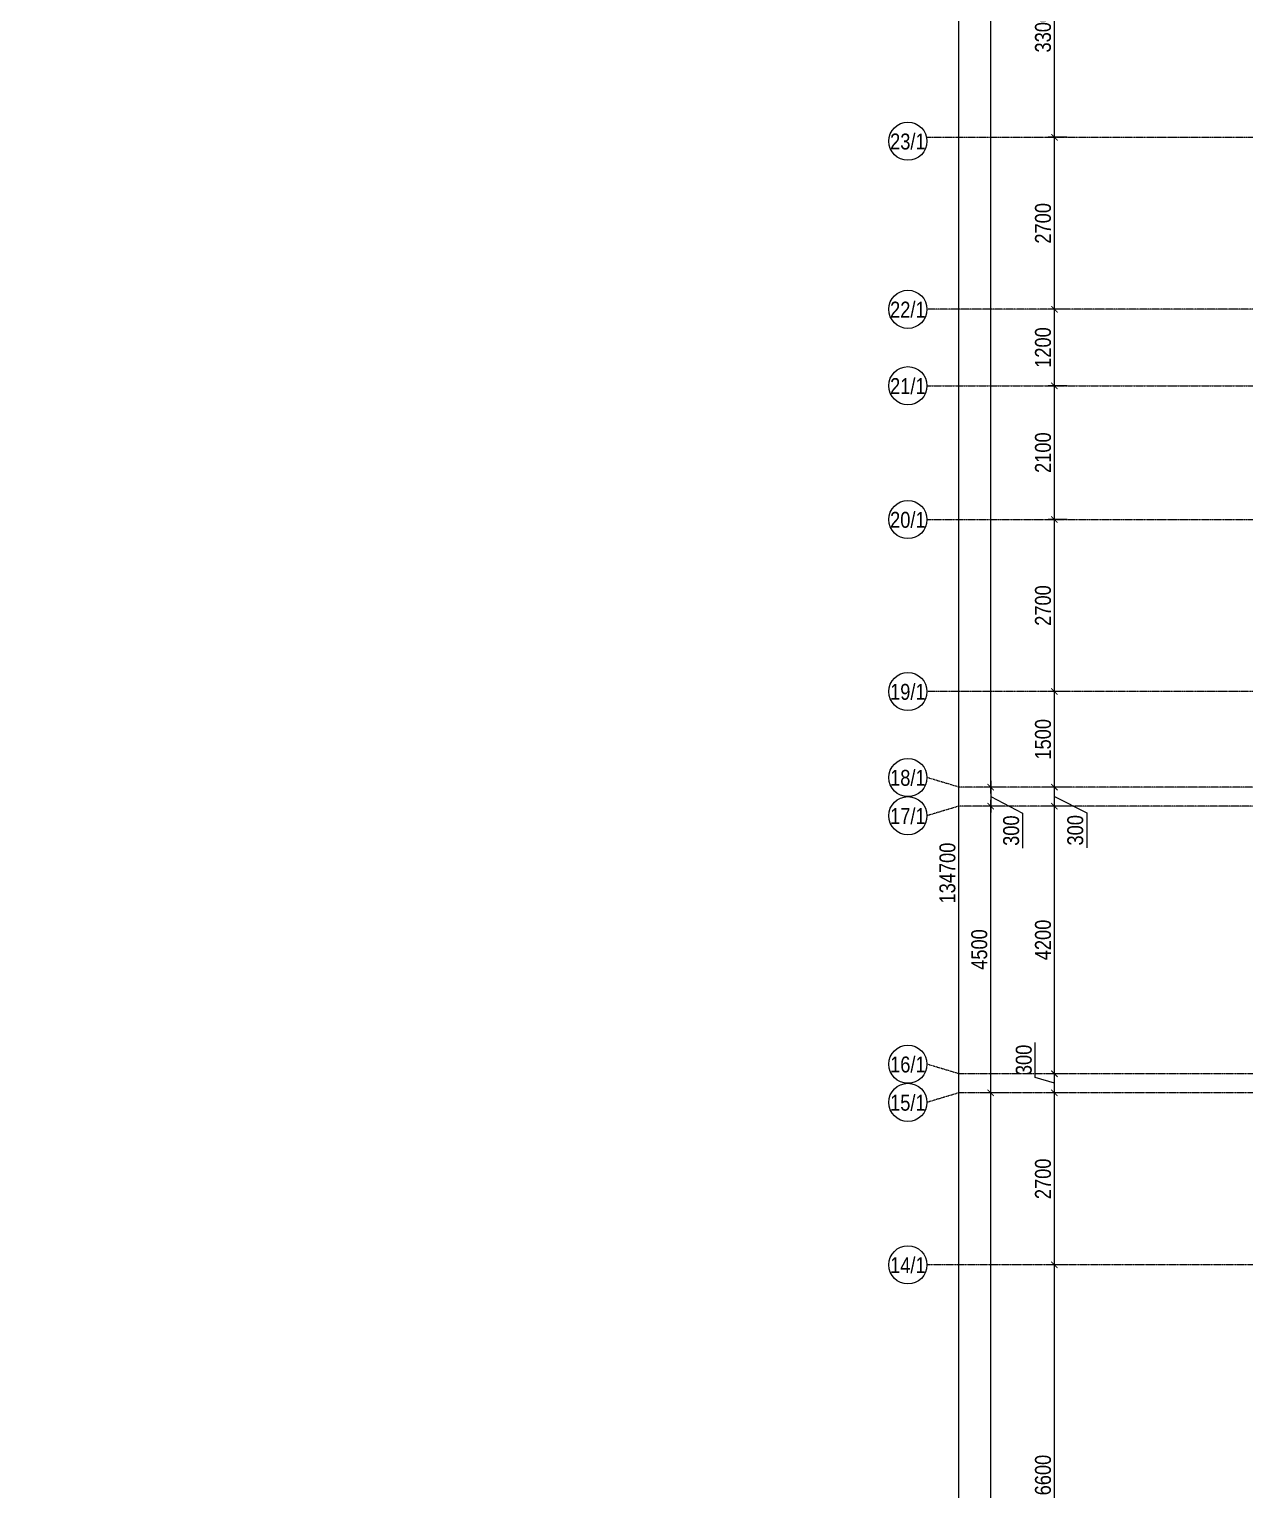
# Model space of a CAD drawing. Header units: millimetres. Extents: x -328335 to 1460319, y -208171 to 164069.
# Drawn here: x -20044 to -967, y 57669 to 80597 of the extents above; entities that cross this region are included whole.
import ezdxf
from ezdxf import colors
from ezdxf.entities.mleader import LeaderData, LeaderLine
from ezdxf.enums import TextEntityAlignment as Align
from ezdxf.math import Vec2, Vec3

# ---------------------------------------------------------------- set-up
doc = ezdxf.new("R2010")
doc.units = ezdxf.units.MM
doc.header["$LTSCALE"] = 0.5
doc.linetypes.add('CENTER', pattern=[50.8, 31.75, -6.35, 6.35, -6.35])
doc.layers.get('Defpoints').update_dxf_attribs({"color": 140})
doc.layers.add('АЦ_Выноски', color=7, linetype='Continuous', lineweight=5)
doc.layers.add('РД_Оси_размер', color=8, linetype='Continuous', lineweight=0)
doc.layers.add('РД_Оси_100', color=7, linetype='Continuous', lineweight=0, true_color=0x525252)
doc.styles.add('style1', font='ARIALN.TTF')
doc.styles.add('ккк', font='isocpeur.ttf', dxfattribs={"width": 0.85, "oblique": 15})
doc.dimstyles.new('Dim100_ареал', dxfattribs={"dimscale": 100, "dimtxt": 2.5, "dimasz": 1, "dimexe": 1, "dimexo": 1, "dimgap": 0.5, "dimtad": 1, "dimzin": 12, "dimdsep": 46, "dimtxsty": 'style1', "dimblk": 'ARCHTICK', "dimcen": 1, "dimdle": 1, "dimaunit": 1, "dimadec": 0, "dimazin": 3, "dimtfac": 1, "dimtmove": 1, "dimatfit": 3, "dimldrblk": 'OPEN30', "dimfxl": 2, "dimfxlon": 1, "dimtolj": 1, "dimtzin": 0, "dimlwd": 5, "dimlwe": 5, "dimarcsym": 0})

# ---------------------------------------------------------------- blocks, each defined once
blk = doc.blocks.new('A-iden')
at = {"linetype": 'Continuous', "lineweight": 5}
blk.add_circle((0, -4), 3, dxfattribs=at)
at = {"color": 0, "linetype": 'Continuous', "lineweight": 20, "style": 'ккк', "width": 0.85}
blk.add_attdef('ID', text='', height=4, dxfattribs=at).set_placement((0.31, -3.85), align=Align.MIDDLE_CENTER)
blk = doc.blocks.new('_ArchTick')
at = {"color": 0, "linetype": 'ByBlock', "const_width": 0.15}
blk.add_lwpolyline([(-0.5, -0.5), (0.5, 0.5)], dxfattribs=at)
blk = doc.blocks.new('*D215')
at = {"layer": 'Defpoints', "color": 0, "transparency": 16777216}
for p in [(-5455, 134700), (-2955, 134700), (-2955, 0)]:
    blk.add_point(p, dxfattribs=at)
at = {"layer": 'РД_Оси_размер', "color": 0, "lineweight": 5, "transparency": 16777216}
for p, q in [((-5255, 134700), (-5555, 134700)), ((-5455, -100), (-5455, 134800)), ((-5255, 0), (-5555, 0))]:
    blk.add_line(p, q, dxfattribs=at)
at = {"layer": 'РД_Оси_размер', "color": 0, "lineweight": 5, "transparency": 16777216, "xscale": 100, "yscale": 100, "zscale": 100}
for p, rotation in [((-5455, 134700), 90), ((-5455, 0), 270)]:
    blk.add_blockref('_ArchTick', p, dxfattribs=dict(at, rotation=rotation))
at = {"layer": 'РД_Оси_размер', "color": 0, "transparency": 16777216, "insert": (-5633, 67350), "char_height": 250, "attachment_point": 5, "rotation": 90, "style": 'style1'}
blk.add_mtext('\\A1;134700', dxfattribs=at)
blk = doc.blocks.new('_Open30')
at = {"color": 0, "linetype": 'ByBlock', "lineweight": -2}
for p, q in [((-1, 0.27), (0, 0)), ((0, 0), (-1, -0.27)), ((0, 0), (-1, 0))]:
    blk.add_line(p, q, dxfattribs=at)
blk = doc.blocks.new('*D226')
at = {"layer": 'Defpoints', "color": 0, "transparency": 16777216}
for p in [(-3955, 61200), (-2955, 61200), (-2955, 54600)]:
    blk.add_point(p, dxfattribs=at)
at = {"layer": 'РД_Оси_размер', "color": 0, "lineweight": 5, "transparency": 16777216}
for p, q in [((-3955, 54500), (-3955, 61300)), ((-3755, 61200), (-4055, 61200)), ((-3755, 54600), (-4055, 54600))]:
    blk.add_line(p, q, dxfattribs=at)
at = {"layer": 'РД_Оси_размер', "color": 0, "lineweight": 5, "transparency": 16777216, "xscale": 100, "yscale": 100, "zscale": 100}
for p, rotation in [((-3955, 61200), 90), ((-3955, 54600), 270)]:
    blk.add_blockref('_ArchTick', p, dxfattribs=dict(at, rotation=rotation))
at = {"layer": 'РД_Оси_размер', "color": 0, "transparency": 16777216, "insert": (-4133, 57900), "char_height": 250, "attachment_point": 5, "rotation": 90, "style": 'style1'}
blk.add_mtext('\\A1;6600', dxfattribs=at)
blk = doc.blocks.new('*D227')
at = {"layer": 'Defpoints', "color": 0, "transparency": 16777216}
for p in [(-3955, 63900), (-2955, 63900), (-2955, 61200)]:
    blk.add_point(p, dxfattribs=at)
at = {"layer": 'РД_Оси_размер', "color": 0, "lineweight": 5, "transparency": 16777216}
for p, q in [((-3955, 61100), (-3955, 64000)), ((-3755, 63900), (-4055, 63900)), ((-3755, 61200), (-4055, 61200))]:
    blk.add_line(p, q, dxfattribs=at)
at = {"layer": 'РД_Оси_размер', "color": 0, "lineweight": 5, "transparency": 16777216, "xscale": 100, "yscale": 100, "zscale": 100}
for p, rotation in [((-3955, 63900), 90), ((-3955, 61200), 270)]:
    blk.add_blockref('_ArchTick', p, dxfattribs=dict(at, rotation=rotation))
at = {"layer": 'РД_Оси_размер', "color": 0, "transparency": 16777216, "insert": (-4133, 62550), "char_height": 250, "attachment_point": 5, "rotation": 90, "style": 'style1'}
blk.add_mtext('\\A1;2700', dxfattribs=at)
blk = doc.blocks.new('*D228')
at = {"layer": 'Defpoints', "color": 0, "transparency": 16777216}
for p in [(-3955, 64200), (-2955, 64200), (-2955, 63900)]:
    blk.add_point(p, dxfattribs=at)
at = {"layer": 'РД_Оси_размер', "color": 0, "lineweight": 5, "transparency": 16777216}
for p, q in [((-4258, 64141), (-4258, 64693)), ((-3755, 64200), (-4055, 64200)), ((-3955, 63800), (-3955, 64300)), ((-3955, 64050), (-4258, 64141)), ((-3755, 63900), (-4055, 63900))]:
    blk.add_line(p, q, dxfattribs=at)
at = {"layer": 'РД_Оси_размер', "color": 0, "lineweight": 5, "transparency": 16777216, "xscale": 100, "yscale": 100, "zscale": 100}
for p, rotation in [((-3955, 64200), 90), ((-3955, 63900), 270)]:
    blk.add_blockref('_ArchTick', p, dxfattribs=dict(at, rotation=rotation))
at = {"layer": 'РД_Оси_размер', "color": 0, "transparency": 16777216, "insert": (-4435, 64417), "char_height": 250, "attachment_point": 5, "rotation": 90, "style": 'style1'}
blk.add_mtext('\\A1;300', dxfattribs=at)
blk = doc.blocks.new('*D229')
at = {"layer": 'Defpoints', "color": 0, "transparency": 16777216}
for p in [(-3955, 68400), (-2955, 68400), (-2955, 64200)]:
    blk.add_point(p, dxfattribs=at)
at = {"layer": 'РД_Оси_размер', "color": 0, "lineweight": 5, "transparency": 16777216}
for p, q in [((-3755, 68400), (-4055, 68400)), ((-3955, 64100), (-3955, 68500)), ((-3755, 64200), (-4055, 64200))]:
    blk.add_line(p, q, dxfattribs=at)
at = {"layer": 'РД_Оси_размер', "color": 0, "lineweight": 5, "transparency": 16777216, "xscale": 100, "yscale": 100, "zscale": 100}
for p, rotation in [((-3955, 68400), 90), ((-3955, 64200), 270)]:
    blk.add_blockref('_ArchTick', p, dxfattribs=dict(at, rotation=rotation))
at = {"layer": 'РД_Оси_размер', "color": 0, "transparency": 16777216, "insert": (-4133, 66300), "char_height": 250, "attachment_point": 5, "rotation": 90, "style": 'style1'}
blk.add_mtext('\\A1;4200', dxfattribs=at)
blk = doc.blocks.new('*D230')
at = {"layer": 'Defpoints', "color": 0, "transparency": 16777216}
for p in [(-3955, 68700), (-2955, 68700), (-2955, 68400)]:
    blk.add_point(p, dxfattribs=at)
at = {"layer": 'РД_Оси_размер', "color": 0, "lineweight": 5, "transparency": 16777216}
for p, q in [((-3955, 68300), (-3955, 68800)), ((-3755, 68700), (-4055, 68700)), ((-3755, 68400), (-4055, 68400)), ((-3955, 68550), (-3448, 68298)), ((-3448, 68298), (-3448, 67746))]:
    blk.add_line(p, q, dxfattribs=at)
at = {"layer": 'РД_Оси_размер', "color": 0, "lineweight": 5, "transparency": 16777216, "xscale": 100, "yscale": 100, "zscale": 100}
for p, rotation in [((-3955, 68700), 90), ((-3955, 68400), 270)]:
    blk.add_blockref('_ArchTick', p, dxfattribs=dict(at, rotation=rotation))
at = {"layer": 'РД_Оси_размер', "color": 0, "transparency": 16777216, "insert": (-3626, 68022), "char_height": 250, "attachment_point": 5, "rotation": 90, "style": 'style1'}
blk.add_mtext('\\A1;300', dxfattribs=at)
blk = doc.blocks.new('*D231')
at = {"layer": 'Defpoints', "color": 0, "transparency": 16777216}
for p in [(-3955, 70200), (-2955, 70200), (-2955, 68700)]:
    blk.add_point(p, dxfattribs=at)
at = {"layer": 'РД_Оси_размер', "color": 0, "lineweight": 5, "transparency": 16777216}
for p, q in [((-3755, 70200), (-4055, 70200)), ((-3955, 68600), (-3955, 70300)), ((-3755, 68700), (-4055, 68700))]:
    blk.add_line(p, q, dxfattribs=at)
at = {"layer": 'РД_Оси_размер', "color": 0, "lineweight": 5, "transparency": 16777216, "xscale": 100, "yscale": 100, "zscale": 100}
for p, rotation in [((-3955, 70200), 90), ((-3955, 68700), 270)]:
    blk.add_blockref('_ArchTick', p, dxfattribs=dict(at, rotation=rotation))
at = {"layer": 'РД_Оси_размер', "color": 0, "transparency": 16777216, "insert": (-4133, 69450), "char_height": 250, "attachment_point": 5, "rotation": 90, "style": 'style1'}
blk.add_mtext('\\A1;1500', dxfattribs=at)
blk = doc.blocks.new('*D232')
at = {"layer": 'Defpoints', "color": 0, "transparency": 16777216}
for p in [(-3955, 72900), (-2955, 72900), (-2955, 70200)]:
    blk.add_point(p, dxfattribs=at)
at = {"layer": 'РД_Оси_размер', "color": 0, "lineweight": 5, "transparency": 16777216}
for p, q in [((-3955, 70100), (-3955, 73000)), ((-3755, 72900), (-4055, 72900)), ((-3755, 70200), (-4055, 70200))]:
    blk.add_line(p, q, dxfattribs=at)
at = {"layer": 'РД_Оси_размер', "color": 0, "lineweight": 5, "transparency": 16777216, "xscale": 100, "yscale": 100, "zscale": 100}
for p, rotation in [((-3955, 72900), 90), ((-3955, 70200), 270)]:
    blk.add_blockref('_ArchTick', p, dxfattribs=dict(at, rotation=rotation))
at = {"layer": 'РД_Оси_размер', "color": 0, "transparency": 16777216, "insert": (-4133, 71550), "char_height": 250, "attachment_point": 5, "rotation": 90, "style": 'style1'}
blk.add_mtext('\\A1;2700', dxfattribs=at)
blk = doc.blocks.new('*D233')
at = {"layer": 'Defpoints', "color": 0, "transparency": 16777216}
for p in [(-3955, 75000), (-2955, 75000), (-2955, 72900)]:
    blk.add_point(p, dxfattribs=at)
at = {"layer": 'РД_Оси_размер', "color": 0, "lineweight": 5, "transparency": 16777216}
for p, q in [((-3755, 75000), (-4055, 75000)), ((-3955, 72800), (-3955, 75100)), ((-3755, 72900), (-4055, 72900))]:
    blk.add_line(p, q, dxfattribs=at)
at = {"layer": 'РД_Оси_размер', "color": 0, "lineweight": 5, "transparency": 16777216, "xscale": 100, "yscale": 100, "zscale": 100}
for p, rotation in [((-3955, 75000), 90), ((-3955, 72900), 270)]:
    blk.add_blockref('_ArchTick', p, dxfattribs=dict(at, rotation=rotation))
at = {"layer": 'РД_Оси_размер', "color": 0, "transparency": 16777216, "insert": (-4133, 73950), "char_height": 250, "attachment_point": 5, "rotation": 90, "style": 'style1'}
blk.add_mtext('\\A1;2100', dxfattribs=at)
blk = doc.blocks.new('*D234')
at = {"layer": 'Defpoints', "color": 0, "transparency": 16777216}
for p in [(-3955, 76200), (-2955, 76200), (-2955, 75000)]:
    blk.add_point(p, dxfattribs=at)
at = {"layer": 'РД_Оси_размер', "color": 0, "lineweight": 5, "transparency": 16777216}
for p, q in [((-3755, 76200), (-4055, 76200)), ((-3955, 74900), (-3955, 76300)), ((-3755, 75000), (-4055, 75000))]:
    blk.add_line(p, q, dxfattribs=at)
at = {"layer": 'РД_Оси_размер', "color": 0, "lineweight": 5, "transparency": 16777216, "xscale": 100, "yscale": 100, "zscale": 100}
for p, rotation in [((-3955, 76200), 90), ((-3955, 75000), 270)]:
    blk.add_blockref('_ArchTick', p, dxfattribs=dict(at, rotation=rotation))
at = {"layer": 'РД_Оси_размер', "color": 0, "transparency": 16777216, "insert": (-4133, 75600), "char_height": 250, "attachment_point": 5, "rotation": 90, "style": 'style1'}
blk.add_mtext('\\A1;1200', dxfattribs=at)
blk = doc.blocks.new('*D235')
at = {"layer": 'Defpoints', "color": 0, "transparency": 16777216}
for p in [(-3955, 78900), (-2955, 78900), (-2955, 76200)]:
    blk.add_point(p, dxfattribs=at)
at = {"layer": 'РД_Оси_размер', "color": 0, "lineweight": 5, "transparency": 16777216}
for p, q in [((-3755, 78900), (-4055, 78900)), ((-3955, 76100), (-3955, 79000)), ((-3755, 76200), (-4055, 76200))]:
    blk.add_line(p, q, dxfattribs=at)
at = {"layer": 'РД_Оси_размер', "color": 0, "lineweight": 5, "transparency": 16777216, "xscale": 100, "yscale": 100, "zscale": 100}
for p, rotation in [((-3955, 78900), 90), ((-3955, 76200), 270)]:
    blk.add_blockref('_ArchTick', p, dxfattribs=dict(at, rotation=rotation))
at = {"layer": 'РД_Оси_размер', "color": 0, "transparency": 16777216, "insert": (-4133, 77550), "char_height": 250, "attachment_point": 5, "rotation": 90, "style": 'style1'}
blk.add_mtext('\\A1;2700', dxfattribs=at)
blk = doc.blocks.new('*D236')
at = {"layer": 'Defpoints', "color": 0, "transparency": 16777216}
for p in [(-3955, 82200), (-2955, 82200), (-2955, 78900)]:
    blk.add_point(p, dxfattribs=at)
at = {"layer": 'РД_Оси_размер', "color": 0, "lineweight": 5, "transparency": 16777216}
for p, q in [((-3755, 82200), (-4055, 82200)), ((-3955, 78800), (-3955, 82300)), ((-3755, 78900), (-4055, 78900))]:
    blk.add_line(p, q, dxfattribs=at)
at = {"layer": 'РД_Оси_размер', "color": 0, "lineweight": 5, "transparency": 16777216, "xscale": 100, "yscale": 100, "zscale": 100}
for p, rotation in [((-3955, 82200), 90), ((-3955, 78900), 270)]:
    blk.add_blockref('_ArchTick', p, dxfattribs=dict(at, rotation=rotation))
at = {"layer": 'РД_Оси_размер', "color": 0, "transparency": 16777216, "insert": (-4133, 80550), "char_height": 250, "attachment_point": 5, "rotation": 90, "style": 'style1'}
blk.add_mtext('\\A1;3300', dxfattribs=at)
blk = doc.blocks.new('*D300')
at = {"layer": 'Defpoints', "color": 0, "transparency": 16777216}
for p in [(-4955, 63900), (-2955, 63900), (-2955, 13500)]:
    blk.add_point(p, dxfattribs=at)
at = {"layer": 'РД_Оси_размер', "color": 0, "lineweight": 5, "transparency": 16777216}
for p, q in [((-4955, 13400), (-4955, 64000)), ((-4755, 63900), (-5055, 63900)), ((-4755, 13500), (-5055, 13500))]:
    blk.add_line(p, q, dxfattribs=at)
at = {"layer": 'РД_Оси_размер', "color": 0, "lineweight": 5, "transparency": 16777216, "xscale": 100, "yscale": 100, "zscale": 100}
for p, rotation in [((-4955, 63900), 90), ((-4955, 13500), 270)]:
    blk.add_blockref('_ArchTick', p, dxfattribs=dict(at, rotation=rotation))
at = {"layer": 'РД_Оси_размер', "color": 0, "transparency": 16777216, "insert": (-5133, 38700), "char_height": 250, "attachment_point": 5, "rotation": 90, "style": 'style1'}
blk.add_mtext('\\A1;50400', dxfattribs=at)
blk = doc.blocks.new('*D39')
at = {"layer": 'Defpoints', "color": 0, "transparency": 16777216}
for p in [(-4955, 68400), (-2955, 68400), (-2955, 63900)]:
    blk.add_point(p, dxfattribs=at)
at = {"layer": 'РД_Оси_размер', "color": 0, "lineweight": 5, "transparency": 16777216}
for p, q in [((-4755, 68400), (-5055, 68400)), ((-4955, 63800), (-4955, 68500)), ((-4755, 63900), (-5055, 63900))]:
    blk.add_line(p, q, dxfattribs=at)
at = {"layer": 'РД_Оси_размер', "color": 0, "lineweight": 5, "transparency": 16777216, "xscale": 100, "yscale": 100, "zscale": 100}
for p, rotation in [((-4955, 68400), 90), ((-4955, 63900), 270)]:
    blk.add_blockref('_ArchTick', p, dxfattribs=dict(at, rotation=rotation))
at = {"layer": 'РД_Оси_размер', "color": 0, "transparency": 16777216, "insert": (-5133, 66150), "char_height": 250, "attachment_point": 5, "rotation": 90, "style": 'style1'}
blk.add_mtext('\\A1;4500', dxfattribs=at)
blk = doc.blocks.new('*D301')
at = {"layer": 'Defpoints', "color": 0, "transparency": 16777216}
for p in [(-4955, 100500), (-2955, 100500), (-2955, 68700)]:
    blk.add_point(p, dxfattribs=at)
at = {"layer": 'РД_Оси_размер', "color": 0, "lineweight": 5, "transparency": 16777216}
for p, q in [((-4755, 100500), (-5055, 100500)), ((-4955, 68600), (-4955, 100600)), ((-4755, 68700), (-5055, 68700))]:
    blk.add_line(p, q, dxfattribs=at)
at = {"layer": 'РД_Оси_размер', "color": 0, "lineweight": 5, "transparency": 16777216, "xscale": 100, "yscale": 100, "zscale": 100}
for p, rotation in [((-4955, 100500), 90), ((-4955, 68700), 270)]:
    blk.add_blockref('_ArchTick', p, dxfattribs=dict(at, rotation=rotation))
at = {"layer": 'РД_Оси_размер', "color": 0, "transparency": 16777216, "insert": (-5133, 84600), "char_height": 250, "attachment_point": 5, "rotation": 90, "style": 'style1'}
blk.add_mtext('\\A1;31800', dxfattribs=at)
blk = doc.blocks.new('*D377')
at = {"layer": 'Defpoints', "color": 0, "transparency": 16777216}
for p in [(-2955, 68700), (-4955, 68400), (-2955, 68400)]:
    blk.add_point(p, dxfattribs=at)
at = {"layer": 'РД_Оси_размер', "color": 0, "lineweight": 5, "transparency": 16777216}
for p, q in [((-4955, 68800), (-4955, 68300)), ((-4755, 68700), (-5055, 68700)), ((-4755, 68400), (-5055, 68400)), ((-4955, 68550), (-4455, 68292)), ((-4455, 68292), (-4455, 67740))]:
    blk.add_line(p, q, dxfattribs=at)
at = {"layer": 'РД_Оси_размер', "color": 0, "lineweight": 5, "transparency": 16777216, "xscale": 100, "yscale": 100, "zscale": 100}
for p, rotation in [((-4955, 68700), 90), ((-4955, 68400), 270)]:
    blk.add_blockref('_ArchTick', p, dxfattribs=dict(at, rotation=rotation))
at = {"layer": 'РД_Оси_размер', "color": 0, "transparency": 16777216, "insert": (-4633, 68016), "char_height": 250, "attachment_point": 5, "rotation": 90, "style": 'style1'}
blk.add_mtext('\\A1;300', dxfattribs=at)
blk = doc.blocks.new('_Dot')
at = {"color": 0, "linetype": 'ByBlock', "lineweight": -2}
blk.add_line((-0.5, 0), (-1, 0), dxfattribs=at)
at = {"color": 0, "linetype": 'ByBlock', "const_width": 0.5}
blk.add_lwpolyline([(-0.25, 0, 1), (0.25, 0, 1)], format="xyb", close=True, dxfattribs=at)
blk = doc.blocks.new('СОШ_2200_АР_ОСИ_М100_28.05.24')
at = {"layer": 'РД_Оси_100', "color": 8, "linetype": 'CENTER', "true_color": 0x808080}
for p, q in [((-5954.958, 78900), (119910, 78900)), ((119910, 76200), (-5954.958, 76200)), ((-5954.958, 75000), (119910, 75000)), ((-5954.958, 72900), (95715.503, 72900)), ((29555, 61200), (-5954.958, 61200))]:
    blk.add_line(p, q, dxfattribs=at)
for points in [[(119910, 70200), (-5954.958, 70200)], [(95715.503, 68700), (-5454.958, 68700), (-5954.958, 68850)], [(78274.959, 68400), (-5454.958, 68400), (-5954.958, 68250)], [(29555, 64200), (-5454.958, 64200), (-5954.958, 64350)], [(29555, 63900), (-5454.958, 63900), (-5954.958, 63750)]]:
    blk.add_lwpolyline(points, dxfattribs=at)
at = {"layer": 'РД_Оси_100', "color": 0}
ref = blk.add_blockref('A-iden', (-6254.958, 79239.148), dxfattribs=dict(at, xscale=100, yscale=100, zscale=100))
ref.add_attrib('ID', '23/1', dxfattribs={"layer": '0', "linetype": 'Continuous', "height": 250, "style": 'style1'}).set_placement((-6254.958, 78839.148), align=Align.MIDDLE)
ref = blk.add_blockref('A-iden', (-6254.958, 76600), dxfattribs=dict(at, xscale=100, yscale=100, zscale=100))
ref.add_attrib('ID', '22/1', dxfattribs={"layer": '0', "linetype": 'Continuous', "height": 250, "style": 'style1'}).set_placement((-6254.958, 76200), align=Align.MIDDLE)
ref = blk.add_blockref('A-iden', (-6254.958, 75400), dxfattribs=dict(at, xscale=100, yscale=100, zscale=100))
ref.add_attrib('ID', '21/1', dxfattribs={"layer": '0', "linetype": 'Continuous', "height": 250, "style": 'style1'}).set_placement((-6254.958, 75000), align=Align.MIDDLE)
ref = blk.add_blockref('A-iden', (-6254.958, 73300), dxfattribs=dict(at, xscale=100, yscale=100, zscale=100))
ref.add_attrib('ID', '20/1', dxfattribs={"layer": '0', "linetype": 'Continuous', "height": 250, "style": 'style1'}).set_placement((-6254.958, 72900), align=Align.MIDDLE)
ref = blk.add_blockref('A-iden', (-6254.958, 70600), dxfattribs=dict(at, xscale=100, yscale=100, zscale=100))
ref.add_attrib('ID', '19/1', dxfattribs={"layer": '0', "linetype": 'Continuous', "height": 250, "style": 'style1'}).set_placement((-6254.958, 70200), align=Align.MIDDLE)
ref = blk.add_blockref('A-iden', (-6254.958, 69250), dxfattribs=dict(at, xscale=100, yscale=100, zscale=100))
ref.add_attrib('ID', '18/1', dxfattribs={"layer": '0', "linetype": 'Continuous', "height": 250, "style": 'style1'}).set_placement((-6254.958, 68850), align=Align.MIDDLE)
ref = blk.add_blockref('A-iden', (-6254.958, 68650), dxfattribs=dict(at, xscale=100, yscale=100, zscale=100))
ref.add_attrib('ID', '17/1', dxfattribs={"layer": '0', "linetype": 'Continuous', "height": 250, "style": 'style1'}).set_placement((-6254.958, 68250), align=Align.MIDDLE)
ref = blk.add_blockref('A-iden', (-6254.958, 64750), dxfattribs=dict(at, xscale=100, yscale=100, zscale=100))
ref.add_attrib('ID', '16/1', dxfattribs={"layer": '0', "linetype": 'Continuous', "height": 250, "style": 'style1'}).set_placement((-6254.958, 64350), align=Align.MIDDLE)
ref = blk.add_blockref('A-iden', (-6254.958, 64150), dxfattribs=dict(at, xscale=100, yscale=100, zscale=100))
ref.add_attrib('ID', '15/1', dxfattribs={"layer": '0', "linetype": 'Continuous', "height": 250, "style": 'style1'}).set_placement((-6254.958, 63750), align=Align.MIDDLE)
ref = blk.add_blockref('A-iden', (-6254.958, 61600), dxfattribs=dict(at, xscale=100, yscale=100, zscale=100))
ref.add_attrib('ID', '14/1', dxfattribs={"layer": '0', "linetype": 'Continuous', "height": 250, "style": 'style1'}).set_placement((-6254.958, 61200), align=Align.MIDDLE)
at = {"layer": 'РД_Оси_размер'}
for base, p1, p2, picture, middle in [((-5454.958, 134700), (-2954.958, 0), (-2954.958, 134700), '*D215', (-5632.601, 67350)), ((-4954.958, 100500), (-2954.958, 68700), (-2954.958, 100500), '*D301', (-5132.601, 84600)), ((-3954.958, 82200), (-2954.958, 78900), (-2954.958, 82200), '*D236', (-4132.601, 80550)), ((-3954.958, 78900), (-2954.958, 76200), (-2954.958, 78900), '*D235', (-4132.601, 77550)), ((-3954.958, 76200), (-2954.958, 75000), (-2954.958, 76200), '*D234', (-4132.601, 75600)), ((-3954.958, 75000), (-2954.958, 72900), (-2954.958, 75000), '*D233', (-4132.601, 73950)), ((-3954.958, 72900), (-2954.958, 70200), (-2954.958, 72900), '*D232', (-4132.601, 71550)), ((-3954.958, 70200), (-2954.958, 68700), (-2954.958, 70200), '*D231', (-4132.601, 69450)), ((-4954.958, 68400), (-2954.958, 63900), (-2954.958, 68400), '*D39', (-5132.601, 66150)), ((-3954.958, 68400), (-2954.958, 64200), (-2954.958, 68400), '*D229', (-4132.601, 66300)), ((-3954.958, 64200), (-2954.958, 63900), (-2954.958, 64200), '*D228', (-4435.244, 64190.793)), ((-4954.958, 63900), (-2954.958, 13500), (-2954.958, 63900), '*D300', (-5132.601, 38700)), ((-3954.958, 63900), (-2954.958, 61200), (-2954.958, 63900), '*D227', (-4132.601, 62550)), ((-3954.958, 61200), (-2954.958, 54600), (-2954.958, 61200), '*D226', (-4132.601, 57900))]:
    dim = blk.add_linear_dim(base=base, p1=p1, p2=p2, angle=90, dimstyle='Dim100_ареал', dxfattribs=at)
    dim.commit()
    dim.dimension.update_dxf_attribs({"geometry": picture, "text_midpoint": middle})
for base, p1, p2, picture, middle in [((-4954.958, 68400), (-2954.958, 68700), (-2954.958, 68400), '*D377', (-4454.958, 68242.057)), ((-3954.958, 68700), (-2954.958, 68400), (-2954.958, 68700), '*D230', (-3448.316, 68248.494))]:
    dim = blk.add_linear_dim(base=base, p1=p1, p2=p2, angle=90, dimstyle='Dim100_ареал', dxfattribs=at)
    dim.commit()
    dim.dimension.update_dxf_attribs({"geometry": picture, "text_midpoint": middle, "dimtype": 160})

msp = doc.modelspace()

# ---------------------------------------------------------------- block references
at = {"layer": 'РД_Оси_100'}
msp.add_blockref('СОШ_2200_АР_ОСИ_М100_28.05.24', (0, 0), dxfattribs=at)

# ---------------------------------------------------------------- leaders
at = {"layer": 'АЦ_Выноски'}
ml = msp.add_multileader_mtext('Standard', dxfattribs=at)
ml.set_content('Окраска потолков в ЛК\\P\\pxa0.66667;Акцентный цвет: {\\C240;\\c2367469;NSC S 0570-Y}', color=256, style='style1')
ml.set_leader_properties(color=256)
ml.set_arrow_properties(name='DOT')
ml.build(insert=Vec2(0, 0))
ml.multileader.update_dxf_attribs({"has_dogleg": 0, "text_left_attachment_type": 6, "text_right_attachment_type": 6, "arrow_head_size": 200, "scale": 100})
ctx = ml.context
ctx.base_point, ctx.scale, ctx.char_height, ctx.arrow_head_size, ctx.landing_gap_size, ctx.plane_origin, ctx.plane_x_axis, ctx.plane_y_axis = Vec3(-44647.78, 68544.542), 100, 500, 200, 50, Vec3(-51090.499, 65105.115), Vec3(1, 0.00000001), Vec3(-0.00000001, 1)
ctx.left_attachment, ctx.right_attachment = 6, 6
notes = []
notes.append((ctx, [(1, (1, 1, 0), (-45447.78, 68544.542), (1, 0.00000001), 800, [(0, [(-54684.182, 62367.673)], 0, [])])]))
ctx.mtext.insert, ctx.mtext.text_direction, ctx.mtext.rotation, ctx.mtext.width, ctx.mtext.line_spacing_factor, ctx.mtext.flow_direction = Vec3(-44597.78, 69183.355), Vec3(1, 0.00000001), 0.00000001, 11047.033, 0.8, 5
ml = msp.add_multileader_mtext('Standard', dxfattribs=at)
ml.set_content('Окраска потолков в ЛК\\P\\pxa0.66667;Акцентный цвет: {\\C240;\\c2367469;NSC S 0570-Y20R}', color=256, style='style1')
ml.set_leader_properties(color=256)
ml.set_arrow_properties(name='DOT')
ml.build(insert=Vec2(0, 0))
ml.multileader.update_dxf_attribs({"has_dogleg": 0, "text_left_attachment_type": 6, "text_right_attachment_type": 6, "arrow_head_size": 200, "scale": 100})
ctx = ml.context
ctx.base_point, ctx.scale, ctx.char_height, ctx.arrow_head_size, ctx.landing_gap_size, ctx.plane_origin, ctx.plane_x_axis, ctx.plane_y_axis = Vec3(-44647.78, 67044.542), 100, 500, 200, 50, Vec3(-51090.499, 63605.115), Vec3(1, 0.00000001), Vec3(-0.00000001, 1)
ctx.left_attachment, ctx.right_attachment = 6, 6
notes.append((ctx, [(1, (1, 1, 0), (-45447.78, 67044.542), (1, 0.00000001), 800, [(0, [(-54684.182, 60867.673)], 0, [])])]))
ctx.mtext.insert, ctx.mtext.text_direction, ctx.mtext.rotation, ctx.mtext.width, ctx.mtext.line_spacing_factor, ctx.mtext.flow_direction = Vec3(-44597.78, 67683.355), Vec3(1, 0.00000001), 0.00000001, 11047.033, 0.8, 5
ml = msp.add_multileader_mtext('Standard', dxfattribs=at)
ml.set_content('Окраска потолков в ЛК\\P\\pxa0.66667;Акцентный цвет: {\\C240;\\c2367469;NSC S 2030-R 80B}', color=256, style='style1')
ml.set_leader_properties(color=256)
ml.set_arrow_properties(name='DOT')
ml.build(insert=Vec2(0, 0))
ml.multileader.update_dxf_attribs({"has_dogleg": 0, "text_left_attachment_type": 6, "text_right_attachment_type": 6, "arrow_head_size": 200, "scale": 100})
ctx = ml.context
ctx.base_point, ctx.scale, ctx.char_height, ctx.arrow_head_size, ctx.landing_gap_size, ctx.plane_origin, ctx.plane_x_axis, ctx.plane_y_axis = Vec3(-44647.78, 65544.542), 100, 500, 200, 50, Vec3(-51090.499, 62105.115), Vec3(1, 0.00000001), Vec3(-0.00000001, 1)
ctx.left_attachment, ctx.right_attachment = 6, 6
notes.append((ctx, [(1, (1, 1, 0), (-45447.78, 65544.542), (1, 0.00000001), 800, [(0, [(-54684.182, 59367.673)], 0, [])])]))
ctx.mtext.insert, ctx.mtext.text_direction, ctx.mtext.rotation, ctx.mtext.width, ctx.mtext.line_spacing_factor, ctx.mtext.flow_direction = Vec3(-44597.78, 66183.355), Vec3(1, 0.00000001), 0.00000001, 11047.033, 0.8, 5
ml = msp.add_multileader_mtext('Standard', dxfattribs=at)
ml.set_content('Окраска потолков в ЛК\\P\\pxa0.66667;Акцентный цвет: {\\C240;\\c2367469;NSC S 5020 R 70В}', color=256, style='style1')
ml.set_leader_properties(color=256)
ml.set_arrow_properties(name='DOT')
ml.build(insert=Vec2(0, 0))
ml.multileader.update_dxf_attribs({"has_dogleg": 0, "text_left_attachment_type": 6, "text_right_attachment_type": 6, "arrow_head_size": 200, "scale": 100})
ctx = ml.context
ctx.base_point, ctx.scale, ctx.char_height, ctx.arrow_head_size, ctx.landing_gap_size, ctx.plane_origin, ctx.plane_x_axis, ctx.plane_y_axis = Vec3(-44647.78, 64044.542), 100, 500, 200, 50, Vec3(-51090.499, 60605.115), Vec3(1, 0.00000001), Vec3(-0.00000001, 1)
ctx.left_attachment, ctx.right_attachment = 6, 6
notes.append((ctx, [(1, (1, 1, 0), (-45447.78, 64044.542), (1, 0.00000001), 800, [(0, [(-54684.182, 57867.673)], 0, [])])]))
ctx.mtext.insert, ctx.mtext.text_direction, ctx.mtext.rotation, ctx.mtext.width, ctx.mtext.line_spacing_factor, ctx.mtext.flow_direction = Vec3(-44597.78, 64683.355), Vec3(1, 0.00000001), 0.00000001, 11047.033, 0.8, 5
ml = msp.add_multileader_mtext('Standard', dxfattribs=at)
ml.set_content('Окраска потолков в ЛК\\P\\pxa0.66667;Акцентный цвет: {\\C240;\\c2367469;NSC S 4020 R90B}', color=256, style='style1')
ml.set_leader_properties(color=256)
ml.set_arrow_properties(name='DOT')
ml.build(insert=Vec2(0, 0))
ml.multileader.update_dxf_attribs({"has_dogleg": 0, "text_left_attachment_type": 6, "text_right_attachment_type": 6, "arrow_head_size": 200, "scale": 100})
ctx = ml.context
ctx.base_point, ctx.scale, ctx.char_height, ctx.arrow_head_size, ctx.landing_gap_size, ctx.plane_origin, ctx.plane_x_axis, ctx.plane_y_axis = Vec3(-44647.78, 62544.542), 100, 500, 200, 50, Vec3(-51090.499, 59105.115), Vec3(1, 0.00000001), Vec3(-0.00000001, 1)
ctx.left_attachment, ctx.right_attachment = 6, 6
notes.append((ctx, [(1, (1, 1, 0), (-45447.78, 62544.542), (1, 0.00000001), 800, [(0, [(-54684.182, 56367.673)], 0, [])])]))
ctx.mtext.insert, ctx.mtext.text_direction, ctx.mtext.rotation, ctx.mtext.width, ctx.mtext.defined_height, ctx.mtext.line_spacing_factor, ctx.mtext.flow_direction = Vec3(-44597.78, 63183.355), Vec3(1, 0.00000001), 0.00000001, 12264.07511, 1489.882, 0.8, 5
ml = msp.add_multileader_mtext('Standard', dxfattribs=at)
ml.set_content('Окраска потолков в ЛК\\P\\pxa0.66667;Акцентный цвет: {\\C240;\\c2367469;NSC S 5030} {\\C240;\\c2367469;R90B}', color=256, style='style1')
ml.set_leader_properties(color=256)
ml.set_arrow_properties(name='DOT')
ml.build(insert=Vec2(0, 0))
ml.multileader.update_dxf_attribs({"has_dogleg": 0, "text_left_attachment_type": 6, "text_right_attachment_type": 6, "arrow_head_size": 200, "scale": 100})
ctx = ml.context
ctx.base_point, ctx.scale, ctx.char_height, ctx.arrow_head_size, ctx.landing_gap_size, ctx.plane_origin, ctx.plane_x_axis, ctx.plane_y_axis = Vec3(-44647.78, 61044.542), 100, 500, 200, 50, Vec3(-51090.499, 57605.115), Vec3(1, 0.00000001), Vec3(-0.00000001, 1)
ctx.left_attachment, ctx.right_attachment = 6, 6
notes.append((ctx, [(1, (1, 1, 0), (-45447.78, 61044.542), (1, 0.00000001), 800, [(0, [(-54684.182, 54867.673)], 0, [])])]))
ctx.mtext.insert, ctx.mtext.text_direction, ctx.mtext.rotation, ctx.mtext.width, ctx.mtext.line_spacing_factor, ctx.mtext.flow_direction = Vec3(-44597.78, 61683.355), Vec3(1, 0.00000001), 0.00000001, 11047.033, 0.8, 5
ml = msp.add_multileader_mtext('Standard', dxfattribs=at)
ml.set_content('Окраска потолков в ЛК\\P\\pxa0.66667;Акцентный цвет: {\\C240;\\c2367469;NSC S 2020-R60B}', color=256, style='style1')
ml.set_leader_properties(color=256)
ml.set_arrow_properties(name='DOT')
ml.build(insert=Vec2(0, 0))
ml.multileader.update_dxf_attribs({"has_dogleg": 0, "text_left_attachment_type": 6, "text_right_attachment_type": 6, "arrow_head_size": 200, "scale": 100})
ctx = ml.context
ctx.base_point, ctx.scale, ctx.char_height, ctx.arrow_head_size, ctx.landing_gap_size, ctx.plane_origin, ctx.plane_x_axis, ctx.plane_y_axis = Vec3(-44647.78, 59544.542), 100, 500, 200, 50, Vec3(-51090.499, 56105.115), Vec3(1, 0.00000001), Vec3(-0.00000001, 1)
ctx.left_attachment, ctx.right_attachment = 6, 6
notes.append((ctx, [(1, (1, 1, 0), (-45447.78, 59544.542), (1, 0.00000001), 800, [(0, [(-54684.182, 53367.673)], 0, [])])]))
ctx.mtext.insert, ctx.mtext.text_direction, ctx.mtext.rotation, ctx.mtext.width, ctx.mtext.line_spacing_factor, ctx.mtext.flow_direction = Vec3(-44597.78, 60183.355), Vec3(1, 0.00000001), 0.00000001, 11047.033, 0.8, 5
ml = msp.add_multileader_mtext('Standard', dxfattribs=at)
ml.set_content('Окраска потолков в ЛК\\P\\pxa0.66667;Акцентный цвет: {\\C240;\\c2367469;NSC S 3020-R40B}', color=256, style='style1')
ml.set_leader_properties(color=256)
ml.set_arrow_properties(name='DOT')
ml.build(insert=Vec2(0, 0))
ml.multileader.update_dxf_attribs({"has_dogleg": 0, "text_left_attachment_type": 6, "text_right_attachment_type": 6, "arrow_head_size": 200, "scale": 100})
ctx = ml.context
ctx.base_point, ctx.scale, ctx.char_height, ctx.arrow_head_size, ctx.landing_gap_size, ctx.plane_origin, ctx.plane_x_axis, ctx.plane_y_axis = Vec3(-44647.78, 58044.542), 100, 500, 200, 50, Vec3(-51090.499, 54605.115), Vec3(1, 0.00000001), Vec3(-0.00000001, 1)
ctx.left_attachment, ctx.right_attachment = 6, 6
notes.append((ctx, [(1, (1, 1, 0), (-45447.78, 58044.542), (1, 0.00000001), 800, [(0, [(-54684.182, 51867.673)], 0, [])])]))
ctx.mtext.insert, ctx.mtext.text_direction, ctx.mtext.rotation, ctx.mtext.width, ctx.mtext.line_spacing_factor, ctx.mtext.flow_direction = Vec3(-44597.78, 58683.355), Vec3(1, 0.00000001), 0.00000001, 11047.033, 0.8, 5
for ctx, leaders in notes:
    for number, flags, end, landing, length, lines in leaders:
        leader = LeaderData()
        leader.index, (leader.has_last_leader_line, leader.has_dogleg_vector, leader.attachment_direction) = number, flags
        leader.last_leader_point, leader.dogleg_vector, leader.dogleg_length = Vec3(end), Vec3(landing), length
        for number, points, colour, breaks in lines:
            line = LeaderLine()
            line.index, line.vertices, line.color, line.breaks = number, Vec3.list(points), colors.encode_raw_color(colour), breaks
            leader.lines.append(line)
        ctx.leaders.append(leader)

doc.saveas('drawing.dxf')
